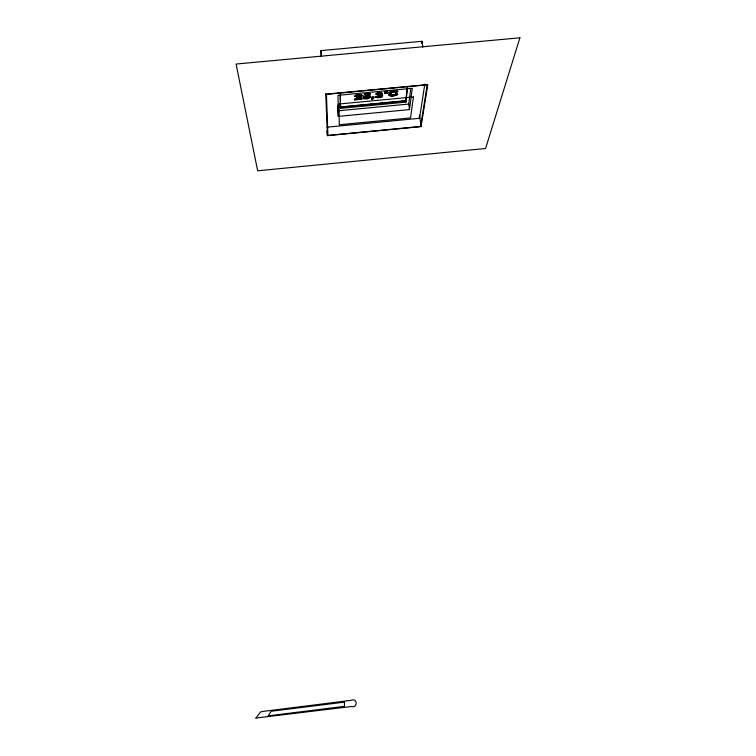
<?xml version="1.0" encoding="UTF-8"?>
<svg xmlns="http://www.w3.org/2000/svg" width="756" height="756" viewBox="0 0 756 756"><rect width="100%" height="100%" fill="white"/><g stroke="black" fill="none" stroke-linecap="round" stroke-linejoin="round"><path stroke-width="1.13" d="M385.617 92.818L385.758 91.873M386.817 92.147L386.788 91.788M397.476 91.334C397.401 93.413 392.714 90.172 390.984 92.941C390.219 97.278 396.73 93.3 397.722 94.075C384.435 101.011 388.074 86.685 397.892 91.693M368.002 97.42L368.096 96.73L368.049 97.335M385.636 92.893L385.692 92.015M379.559 94.519A1.257 0.539 -7.5 0 0 379.909 94.368A1.228 0.529 -7.5 0 0 380.183 94.141L380.117 94.075M357.796 97.316L354.545 99.849L361.803 99.159L361.812 98.195L357.626 98.592L361.812 98.195M380.429 96.059L380.391 96.012M369.174 95.662L368.919 95.596A3.062 1.314 -7.2 0 0 367.756 95.483A3.506 1.503 -7.2 0 0 366.906 95.539A3.355 1.436 -7.2 0 0 365.658 95.804L366.027 94.982L369.967 94.604L369.996 93.621L364.496 94.141L363.343 96.844C364.383 96.815 368.843 95.058 367.936 97.515M371.772 98.214L372.774 98.119L371.772 98.214L371.81 97.184L373.889 97.118L371.81 97.184M373.87 96.995L373.795 97.921M363.239 98.1L363.456 98.327A3.128 1.342 -7.2 0 0 364.959 98.809L365.885 98.838A4.829 2.079 -7.2 0 0 367.038 98.743L367.86 98.582A3.222 1.38 -7.2 0 0 368.919 98.223L369.693 97.76A3.884 1.663 -7.2 0 0 370.26 97.07L369.164 95.53L365.658 95.804M407.248 87.743L405.726 100.964L340.38 107.172M340.342 106.842L340.493 108.363L405.84 102.145L407.597 87.715M337.554 105.235L338.291 116.396L409.478 109.592L408.75 104.063L410.791 88.216M409.478 109.592L412.266 88.301L338.008 95.322L338.291 116.396M370.308 96.929L370.289 96.409M421.668 43.602L421.99 41.287L320.894 50.605L321.149 56.483M326.989 127.188L419.533 118.305L424.825 84.029M326.923 131.034L327.452 135.645L421.054 126.621L427.801 84.549L325.902 94.169M386.77 92.582L386.732 92.742M359.771 96.201A1.928 0.832 -7 0 0 359.828 96.059A2.136 0.917 -7 0 0 359.818 95.851C358.391 93.952 355.792 97.609 354.857 96.144C356.18 93.886 361.377 94.528 361.85 95.35A2.722 1.172 -7 0 0 361.415 95.058A3.09 1.332 -7 0 0 360.782 94.821L355.774 95.407M370.27 96.881L367.236 98.582L363.324 98.091M390.824 93.527L390.937 93.026M380.259 95.549A1.493 0.643 -7.5 0 0 379.899 95.388L379.795 95.36A1.134 0.482 -7.5 0 0 379.304 95.332L378.983 95.36A3.648 1.559 -7.5 0 0 378.293 95.492C378.501 93.933 381.402 94.216 378.567 94.698M354.81 96.447L354.942 95.974M381.402 94.576L381.903 94.302A2.173 0.936 -7.6 0 0 382.3 93.857C381.638 91.712 377.386 92.478 376.015 93.98C375.656 94.216 382.706 92.979 378.888 93.564A1.2 0.52 -7.5 0 0 378.444 93.687A1.295 0.558 -7.5 0 0 378.076 93.876L378.009 93.933M354.857 96.144L357.087 95.804M390.871 93.328L391.032 92.856M370.213 97.023L367.444 98.545L363.447 98.204M369.967 94.604L366.017 94.85L365.639 95.672L369.419 95.738M387.696 92.638L387.582 92.686A5.453 2.353 -7.6 0 0 387.696 91.665L387.573 91.41M373.681 98.223L373.341 98.705M358.552 97.061L359.686 95.549L357.106 95.936M380.325 96.305L377.877 96.617L380.164 96.324M395.775 94.037L397.741 94.198M377.839 94.131L375.893 94.188M380.306 96.182L380.183 96.456A1.588 0.68 -7.5 0 1 379.767 96.702L379.654 96.749A1.228 0.529 -7.5 0 1 379.115 96.881A1.427 0.614 -7.5 0 1 378.699 96.91A1.257 0.539 -7.5 0 1 378.227 96.862A1.465 0.624 -7.5 0 1 377.858 96.721L377.915 96.645M395.757 93.914L395.322 94.491M384.889 91.703L384.842 91.759A5.5 2.372 -7.8 0 0 384.662 92.733L384.993 93.338A1.455 0.624 -7.7 0 0 387.374 93.064L387.535 92.742M359.676 96.192L357.626 97.401M366.027 98.053A1.247 0.539 -7.2 0 0 367.312 97.911L367.86 97.59M389.019 92.922L391.778 91.259L395.634 90.985M376.176 93.914C378.558 91.278 384.209 93.054 381.345 94.878A2.41 1.03 -7.6 0 1 381.865 94.982A2.514 1.077 -7.6 0 1 382.536 95.388M395.662 94.037L395.18 94.585A2.183 0.936 -7.9 0 1 393.98 95.029M377.943 93.999L378.879 93.442M376.261 93.82L376.441 93.659A2.533 1.087 -7.5 0 1 377.178 93.253L377.329 93.196A3.487 1.503 -7.5 0 1 378.841 92.837A4.451 1.909 -7.5 0 1 379.635 92.761L380.608 92.771A2.92 1.257 -7.6 0 1 381.411 92.912L381.648 92.988M397.552 94.264L396.947 94.897M387.412 93.016L387.497 92.799A1.465 0.633 -7.7 0 1 384.993 93.205M361.377 96.617L361.557 96.456A3.733 1.606 -7 0 0 361.916 95.738L361.888 95.483M389.236 92.686L389.794 92.232A4.706 2.022 -7.9 0 1 390.512 91.845A4.479 1.928 -7.9 0 1 391.788 91.382L393.857 91.022M355.263 98.752L354.545 99.66L361.803 99.159M361.274 96.702C363.891 94.349 356.596 99.669 358.996 97.826M397.363 94.443L396.711 95.039A3.742 1.606 -7.9 0 1 395.86 95.417L395.549 95.521M365.98 98.053L365.545 97.817L367.794 97.505M361.207 96.617L360.395 97.269M373.379 98.677L371.536 98.923A1.862 0.794 -7.3 0 0 372.869 97.987M361.151 96.664L359.61 97.666M367.7 97.581L365.97 97.93M355.443 98.752L357.201 97.609M381.789 96.806L382.007 96.664A3.213 1.38 -7.5 0 0 382.555 96.088A3.657 1.569 -7.5 0 0 382.64 95.672L379.692 97.392L376.838 97.42L375.552 96.503L377.556 96.21L375.675 96.9M391.476 92.553L393.092 91.816M355.868 98.337L355.273 98.875A5.056 2.164 -7 0 0 354.536 99.849M395.095 94.5L393.545 95.105A2.977 1.276 -7.9 0 1 392.761 95.162L392.506 95.152A2.362 1.011 -7.9 0 1 391.806 95.058L391.164 94.67M355.556 95.53L359.582 94.576L361.869 95.483M356.161 98.299L358.268 97.08M381.544 96.938L382.574 95.35M391.665 92.43L392.09 92.223A2.429 1.04 -7.9 0 1 392.836 91.996L394.509 91.835A2.211 0.954 -7.9 0 1 395.757 92.204M396.692 94.916L394.103 95.842A6.35 2.722 -7.9 0 1 392.751 95.984L391.788 95.993A4.47 1.918 -7.9 0 1 390.521 95.851A4.838 2.079 -7.9 0 1 389.501 95.502L388.83 94.85M360.206 97.231L359.109 97.779M357.645 97.524L359.733 95.606M358.703 98.1L358.155 98.384A3.572 1.531 -7.1 0 0 357.645 98.715M381.525 96.815L380.986 97.184A3.364 1.446 -7.5 0 1 380.051 97.458L377.972 97.666L375.76 96.891M381.128 94.727C384.53 95.284 378.699 94.916 382.196 93.876A2.523 1.087 -7.6 0 0 382.073 93.205M368.106 96.815L366.906 96.154L363.343 96.844M381.26 96.938L377.953 97.533M365.535 96.409L364.997 96.796M372.547 99.083L372.018 99.244M365.753 96.466L365.951 96.409A1.814 0.775 -7.2 0 1 366.584 96.296L367.076 96.286A1.399 0.605 -7.2 0 1 367.605 96.371A1.474 0.633 -7.2 0 1 367.898 96.513L368.077 96.721M357.692 95.625L359.147 95.492A1.181 0.51 -7 0 1 359.695 95.681M379.408 94.434L378.548 94.576L378.293 95.492M395.199 95.492L389.491 95.369M393.744 94.944L391.495 94.85M363.097 97.704L365.337 97.798A1.578 0.68 -7.2 0 0 365.564 97.94A1.625 0.699 -7.2 0 0 365.866 98.034M337.639 110.839L408.75 104.063M393.678 91.741L395.936 92.44M394.32 90.862L396.021 91.022A4.092 1.758 -7.9 0 1 397.023 91.24M396.002 90.89L397.344 91.372M380.041 93.621L379.389 93.517A1.512 0.652 -7.5 0 0 379.011 93.546M369.4 95.615L370.213 96.314M397.174 91.174L397.75 91.646M387.545 91.495L387.478 91.334A1.446 0.624 -7.7 0 0 386.24 91.164A1.446 0.624 -7.7 0 0 384.993 91.608L384.728 92.109A5.717 2.466 -7.8 0 0 384.624 92.525A5.953 2.561 -7.8 0 0 384.681 93.035L384.88 93.149M391.258 94.85L390.89 94.349M389.236 95.341L388.612 94.406M375.6 96.645L375.77 97.023A3.241 1.389 -7.5 0 0 377.669 97.647M421.99 41.287L422.774 47.127M419.542 115.158L421.054 126.621M419.24 116.131L419.533 118.305M405.84 102.145L405.688 100.633L340.332 106.974L340.238 95.237M369.996 93.621L364.496 94.141M320.894 50.605L321.555 56.331M370.327 96.787L370.194 96.182A3.355 1.436 -7.2 0 0 369.504 95.738M325.723 93.593L327.452 135.645M340.37 94.339L340.493 108.363M376.847 97.543A3.355 1.436 -7.5 0 1 376.394 97.411M372.888 98.11A1.862 0.794 -7.3 0 1 371.565 98.97M364.43 98.724A3.222 1.38 -7.2 0 1 363.967 98.601M357.172 95.87A1.125 0.482 -7 0 1 357.456 95.71M344.462 702.116L344.452 706.34L268.087 715.885L271.215 711.254L344.462 702.116M413.409 96.948L410.555 117.917L339.264 124.749L339.028 104.007L413.409 96.948M427.235 84.842L420.61 126.46L327.924 135.4L326.441 94.349L427.235 84.842M519.911 37.8L485.569 148.497L257.664 170.799L236.089 64.033L519.911 37.8M255.934 718.039L351.427 706.52C358.231 708.429 357.219 697.174 351.039 700.349L262.436 711.481L260.555 712.01L255.934 718.039M378.34 95.35L380.211 95.398L378.406 95.341"/></g></svg>
